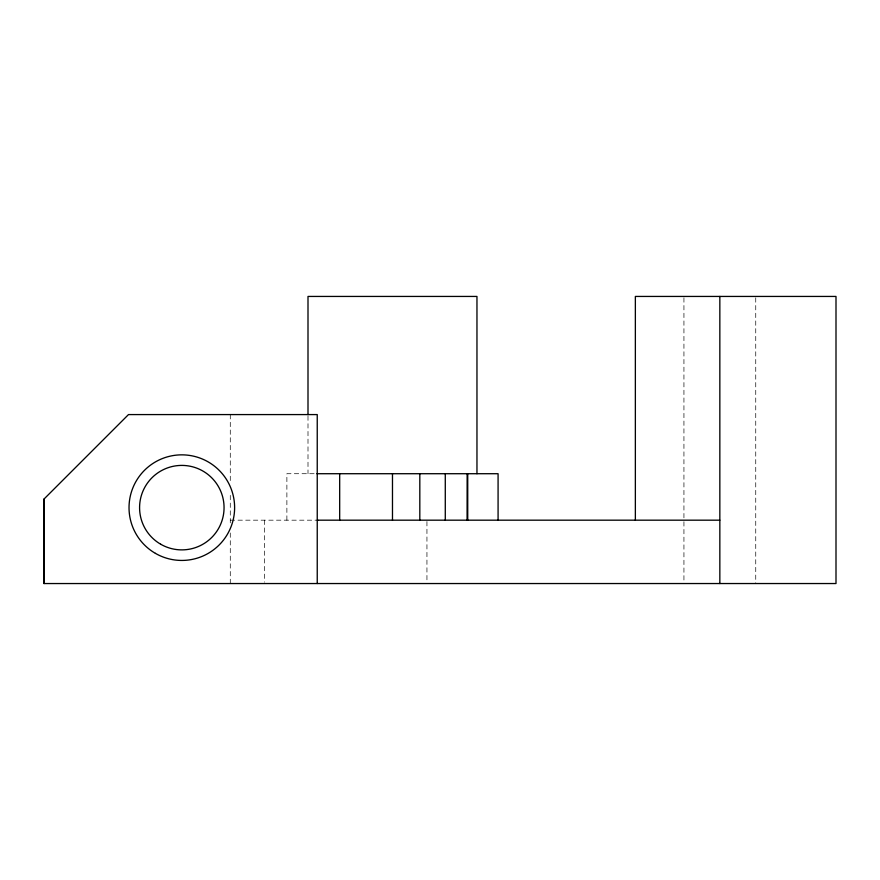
<?xml version="1.0" encoding="UTF-8"?>
<svg xmlns="http://www.w3.org/2000/svg" width="880" height="880" viewBox="0 0 880 880"><rect width="100%" height="100%" fill="white"/><g stroke="black" fill="none" stroke-linecap="round" stroke-linejoin="round"><path stroke-width="0.66" stroke-dasharray="4.4 3.3" d="M230.285 583.561L230.285 532.312M230.285 522.874L230.285 492.745M286.88 520.179L286.88 473.715L315.887 473.715M230.285 520.168L315.876 520.179M755.744 297.814L755.744 583.539M683.936 297.814L683.936 520.344M683.936 521.719L683.936 582.164M426.943 521.521L426.943 582.208M308 415.998L308 473.715M264.484 520.179L264.484 582.208M230.285 414.568L230.285 481.778"/><path stroke-width="1.32" d="M635.36 520.179L635.36 296.439L836 296.439L836 583.539L44 583.55L44 499.059L128.491 414.579L317.24 414.579L317.24 583.539M339.68 520.179L339.68 473.715M392.48 520.179L392.48 473.715M419.815 520.179L419.815 473.715M445.28 520.179L445.28 473.715M467.731 520.179L467.731 473.715M498.08 520.179L498.08 473.715L316.91 473.715M719.84 583.539L719.84 296.439M467.082 520.179L467.148 473.715M719.84 520.179L317.24 520.179L317.812 520.179M476.96 473.715L476.96 296.439L308 296.439L308 414.623M44 499.059L44 583.55M160.699 544.225A42.24 42.24 0 0 0 224.059 507.639A42.24 42.24 0 0 0 160.699 471.064A42.24 42.24 0 0 0 160.699 544.225M155.419 553.366A52.8 52.8 0 0 0 234.619 507.639A52.8 52.8 0 0 0 155.419 461.923A52.8 52.8 0 0 0 155.419 553.366"/></g></svg>
